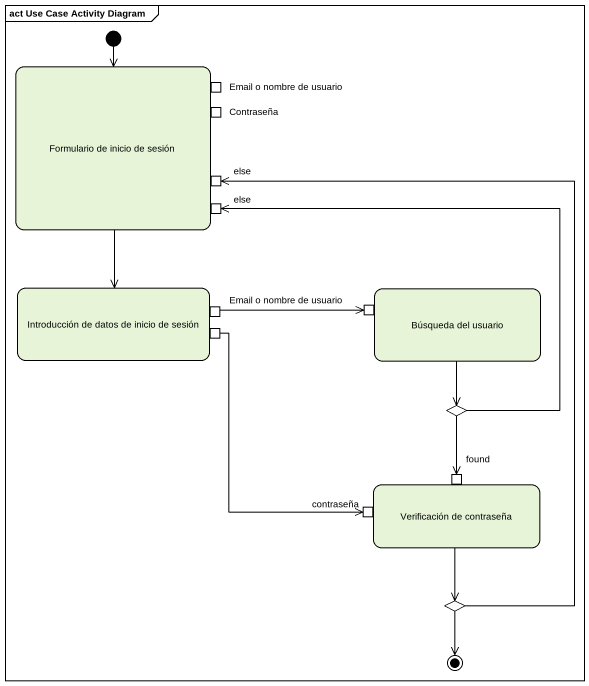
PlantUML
@startuml
mainframe act Use Case Activity Diagram
hide empty description
state "Formulario de inicio de sesión" as Formulario_de_inicio_de {
  state "Email o nombre de usuario" as Email_o_nombre_de_usuario <<inputPin>>
  state Contraseña <<inputPin>>
  state "else" as else_ <<inputPin>>
  state "else" as else__2 <<inputPin>>
}
state "Introducción de datos de inicio de sesión" as Introducción_de_datos_de {
  state pin1 <<outputPin>>
  state pin2 <<outputPin>>
}
state "Búsqueda del usuario" as Búsqueda_del_usuario {
  state "Email o nombre de usuario" as Email_o_nombre_de_usuario_2 <<inputPin>>
}
state choice1 <<choice>>
state "Verificación de contraseña" as Verificación_de_contraseña {
  state contraseña <<inputPin>>
  state found <<inputPin>>
}
state choice2 <<choice>>
[*] --> Formulario_de_inicio_de
Formulario_de_inicio_de --> Introducción_de_datos_de
pin1 -right-> Email_o_nombre_de_usuario_2
Búsqueda_del_usuario --> choice1
pin2 --> contraseña
choice1 -up-> else__2
choice1 --> found
Verificación_de_contraseña --> choice2
choice2 -up-> else_
choice2 --> [*]
@enduml
